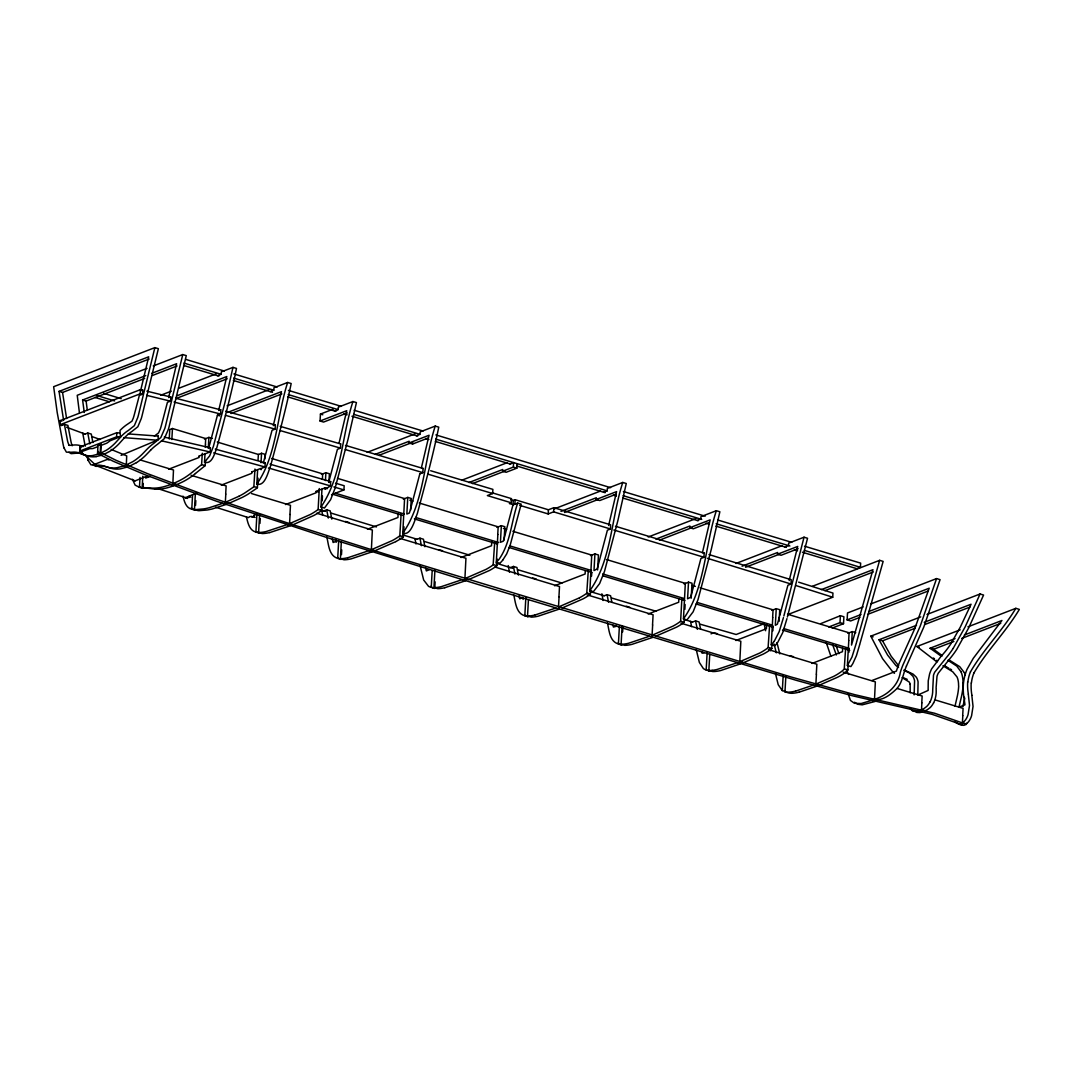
<?xml version="1.0" encoding="UTF-8"?>
<svg xmlns="http://www.w3.org/2000/svg" width="1073" height="1073" viewBox="0 0 1073 1073"><rect width="100%" height="100%" fill="white"/><g stroke="black" fill="none" stroke-linecap="round" stroke-linejoin="round"><path stroke-width="1.5" d="M61.617 425.337L60.061 424.734L60.289 420.576L140.402 389.66L142.36 390.116M82.956 453.53L79.442 452.471L80.555 445.751M81.937 452.632L79.764 451.049L80.006 446.891L116.823 432.687L119.264 432.956M97.536 453.436L100.205 452.404L115.938 460.25L147.537 473.649L210.898 497.336L290.287 523.879L385.623 554.178L791.177 677.023L854.873 694.7L934.704 713.277L966.438 724.342L963.755 725.375L932.035 714.31L852.203 695.72L796.461 680.376L478.357 584.57L327.332 537.68L216.169 501.104L144.868 474.682L113.269 461.269L97.536 453.436L97.992 445.121L101.17 444.37L100.808 453.101L104.322 454.161L109.741 451.357A57.794 32.217 -73.2 0 0 118.795 444.021L124.133 438.133A47.507 26.476 -73.2 0 1 131.979 431.4L137.854 426.746L141.247 418.631A77.685 43.296 -73.2 0 0 141.918 416.27L158.375 348.685L154.861 347.625L53.65 386.696L57.204 412.542L63.106 444.276A60.236 33.571 -73.2 0 0 63.951 447.857M63.964 447.843L66.419 452.176L71.757 452.243A47.507 26.476 -73.2 0 1 79.201 452.98L83.573 454.831A58.371 32.539 -73.2 0 0 92.68 455.556L98.032 454.174L98.193 451.411M100.205 452.404L100.661 444.088M79.764 451.049L116.595 436.845L116.823 432.687M136.459 462.637L129.82 466.031L126.319 464.971L126.708 455.877L111.149 449.439M60.061 424.734L140.174 393.818L140.402 389.66M143.245 483.44L142.964 488.363L139.463 487.303L140.013 477.445M154.941 489.127L142.159 487.531L142.803 476.224M145.767 476.761L145.687 478.062L150.26 476.291M158.281 435.504L158.039 439.836L121.101 455.368M169.252 438.991L169.789 429.549L172.458 428.516L205.721 438.562L205.412 444.115M171.841 439.528L172.458 428.516M195.447 473.555A104.953 58.505 -73.2 0 1 182.584 481.911L179.54 483.346A161.956 90.28 -73.2 0 1 176.361 484.714L172.847 483.655L173.491 470.001L140.214 459.955M189.505 496.088L188.969 497.564A26.463 14.754 -73.2 0 1 188.54 496.45L185.227 497.738L187.574 498.435M191.142 508.012L195.273 510.252L191.772 509.192L192.577 494.747M194.468 509.554L194.575 509.554A78.195 43.591 -73.2 0 0 195.997 509.581L203.521 508.937A148.517 82.782 -73.2 0 0 209.208 507.757L222.554 503.398L226.068 504.458L212.722 508.817A148.517 82.782 -73.2 0 1 207.035 510.01L199.498 510.641A78.195 43.591 -73.2 0 1 198.076 510.614L194.468 509.554L195.353 493.607M195.541 505.437L195.809 500.622M199.149 456.159L199.082 457.46L168.568 469.236M172.847 483.655A161.956 90.28 -73.2 0 0 176.039 482.287L179.07 480.838A104.953 58.505 -73.2 0 0 191.933 472.496L201.603 464.622L202.301 453.262M217.524 375.711L221.186 374.289L221.32 371.862L232.975 367.368L236.489 368.428C231.057 395.065 223.935 421.313 216.853 447.562C214.707 453.047 212.119 464.864 204.527 462.195L204.983 453.973M205.345 447.401L205.533 444.115M195.434 473.501L205.184 465.628L205.453 460.786M208.283 448.393L208.9 437.382L212.414 438.441M210.402 447.575L210.16 451.907L199.028 456.065M225.679 494.116L226.135 485.895L191.101 475.312M258.016 478.075L257.359 487.732A78.195 43.591 -73.2 0 1 255.884 488.886L248.091 494.157A148.517 82.782 -73.2 0 1 242.283 497.403L228.844 503.385L225.33 502.325L225.799 494.116M251.793 472.04L251.712 473.354L221.212 485.13M238.783 496.343A148.517 82.782 -73.2 0 0 244.577 493.111L252.37 487.826A78.195 43.591 -73.2 0 0 253.858 486.673L254.958 469.049M253.845 515.509L253.764 516.81C251.297 518.447 251.538 514.651 248.426 517.602L215.673 507.221M258.057 459.995L258.365 454.456L217.269 442.049M270.168 391.591L273.83 390.183L273.964 387.755L287.658 382.471L291.172 383.53C285.485 411.281 277.894 438.589 270.57 465.937C268.102 471.852 265.111 486.726 256.823 484.084L257.641 469.639M256.192 531.631L259.425 533.133L255.911 532.074L256.903 514.262M260.685 468.606L261.101 469.692A26.463 14.754 -73.2 0 0 261.651 468.244L264.964 466.956L265.205 462.637M261.021 462.718L261.544 453.275L265.058 454.335L264.79 459.056M269.739 532.516A87.865 48.982 -73.2 0 1 262.107 533.549L258.606 532.423L259.599 514.732M259.961 523.409L260.229 518.554M289.951 514.477L290.475 505.316L251.551 493.567M321.806 507.301L321.632 510.52A87.865 48.982 -73.2 0 1 313.772 515.509L293.077 524.71L289.562 523.651L290.086 514.477M316.133 491.474L316.052 492.775L285.552 504.551M347.276 412.917L323.577 422.065L320.062 421.005L320.451 414.071L333.22 409.135M289.562 523.651L310.271 514.53A87.865 48.982 -73.2 0 0 318.118 509.514L319.285 488.537M334.508 411.026L338.169 409.604L338.303 407.177L352.923 401.53L356.437 402.59L348.081 439.098L335.165 487.947L330.591 499.723L324.475 508.025L320.975 506.966L321.967 489.14M322.383 479.43L322.691 473.877L271.59 458.453M322.168 500.863L322.437 496.034M325.025 488.041L324.958 489.342L330.43 485.948L330.672 481.616L270.061 464.193M325.441 480.556L325.884 472.697L329.398 473.756L328.955 481.616M340.704 443.82L340.463 448.152L337.418 449.332L328.968 481.334M338.666 558.429L341.214 559.422L337.7 558.362L338.679 540.872M331.544 494.693L343.937 489.905L344.178 485.747L335.514 483.185M347.853 557.732L368.602 550.771L372.116 551.83L351.367 558.792A87.114 48.567 -73.2 0 1 344.004 559.784L340.409 558.671L341.335 541.959M341.482 554.647L341.751 549.886M395.749 541.65L374.893 550.757L371.379 549.698L372.358 530.035L316.75 513.243M398.123 514.168L397.935 517.494L367.435 529.271M371.379 549.698L392.249 540.591A87.114 48.567 -73.2 0 0 399.813 535.829L401.128 513.98M416.391 435.745L420.053 434.324L420.187 431.896L435.236 426.088L438.75 427.148C432.835 456.266 424.988 484.929 417.317 513.605C414.808 519.627 411.2 536.017 402.764 533.241L404.588 498.596L337.526 478.357M395.749 541.597A87.114 48.567 -73.2 0 0 403.327 536.889L403.985 526.736M427.953 438.106L412.582 444.034L409.068 442.975L409.162 441.244L375.349 454.295M410.624 510.131L411.281 498.476L407.767 497.416L406.841 514.061L409.363 513.042A68.739 38.32 -73.2 0 0 410.396 509.595L419.744 474.172M412.582 444.034L412.676 442.304M419.825 473.85L422.856 472.683L423.097 468.351M435.128 581.861L434.753 588.393L431.252 587.333L432.164 571.01M444.799 587.722A105.999 59.082 -73.2 0 1 440.547 588.487L440.466 588.487A67.197 37.461 -73.2 0 1 437.771 588.675L433.948 587.602L434.941 569.83M497.336 559.234L496.638 565.94A67.197 37.461 -73.2 0 1 493.848 567.885L493.754 567.952A105.999 59.082 -73.2 0 1 489.422 570.501L468.432 579.661L464.917 578.602L465.937 558.282L399.464 538.217M492.359 492.856L511.499 498.637L511.258 502.794L487.357 495.578L492.655 493.526L492.883 489.368L430.662 470.739M491.796 540.752L491.514 545.741L461.014 557.517M464.917 578.602L485.908 569.441A105.999 59.082 -73.2 0 0 490.254 566.893L490.348 566.826A67.197 37.461 -73.2 0 0 493.137 564.894L494.72 542.013M497.738 534.475L498.167 526.843L419.275 503.036M502.794 560.052A29.467 16.417 -73.2 0 1 499.83 563.271L496.316 562.225L497.859 534.475M517.092 463.657L516.837 468.163L506.161 472.281L502.647 471.221L502.754 469.491L468.941 482.542M504.109 540.041L504.86 526.722L501.346 525.663L500.42 542.308L503.304 541.194A72.441 40.385 -73.2 0 0 504.176 538.257L512.961 504.9L517.696 503.076L521.196 504.136L510.131 545.325L506.671 553.923L502.781 560.052M502.647 471.221L513.323 467.104L513.578 462.597L509.97 463.992M511.258 502.794L509.38 503.519L513.028 504.632L513.256 500.461L515.147 499.736L548.41 509.782L553.829 507.69L610.604 524.804L610.416 529.029L607.398 530.196L597.809 566.598A76.089 42.41 -73.2 0 1 597.111 568.972L593.999 570.568L594.925 553.923L598.439 554.982L597.607 569.951M515.147 499.736L514.906 503.894L513.028 504.632M524.845 615.298L528.278 616.787L524.818 615.741L525.837 597.688M559.234 609.115L538.338 616.13A89.77 50.042 -73.2 0 1 531.296 617.123L527.527 616.009L528.426 599.767M519.667 505.329L548.182 513.94L548.41 509.782M548.182 513.94L553.601 511.848L553.829 507.69M558.939 596.762L559.516 586.542L494.881 567.027M559.073 596.762L558.496 606.996L579.514 597.822M585.281 570.662L585.107 574.001L554.593 585.764M579.514 597.768A89.77 50.042 -73.2 0 0 586.757 593.302L588.299 570.299M603.549 492.239L607.211 490.83L607.345 488.403L622.769 482.448L626.27 483.507L617.82 520.794L604.542 571.252L599.633 583.551L593.396 591.692L589.882 590.633L591.746 555.103L512.854 531.283M562.011 608.042L583.015 598.882A89.77 50.042 -73.2 0 0 590.257 594.362L590.727 590.861M591.545 576.228L591.719 572.982M615.741 494.358L599.74 500.541L596.239 499.481L596.333 497.738L560.978 511.392M619.953 644.377L621.911 645.021L618.41 643.961L619.416 625.921M652.813 637.375L631.957 644.363A105.758 58.948 -73.2 0 1 627.718 645.128L627.625 645.128A64.769 36.106 -73.2 0 1 624.607 645.316L621.106 644.243L622.099 626.391M622.648 631.903L622.917 626.981M652.532 625.009L653.095 614.789L587.132 594.871M652.652 625.023L652.076 635.243L673.053 626.096A105.758 58.948 -73.2 0 0 677.398 623.547L677.492 623.467A64.769 36.106 -73.2 0 0 680.617 621.28L684.118 622.34L684.306 619.094M678.874 598.922L678.686 602.248L648.172 614.024M680.617 621.28L681.891 598.546M697.128 520.499L700.803 519.077L700.937 516.649L716.348 510.708L719.862 511.767L711.359 549.054L698.04 599.539L693.131 611.825L686.975 619.912L683.461 618.853L685.325 583.35L606.446 559.529M684.856 609.343L685.124 604.475M709.307 522.618L693.319 528.788L689.818 527.728L689.912 525.998L655.885 539.129M691.186 598.211L692.018 583.229L688.517 582.17L687.578 598.814L690.61 597.272A76.438 42.612 -73.2 0 0 691.307 594.885L700.924 558.47L703.942 557.303L704.183 552.971M707.724 670.169A26.074 14.539 -73.2 0 0 709.521 670.974L706.168 669.968L707.161 652.236M712.123 670.357A101.238 56.44 -73.2 0 0 717.193 669.445L737.044 662.779L740.544 663.838L720.707 670.518A101.238 56.44 -73.2 0 1 715.624 671.416L715.222 671.443A58.21 32.445 -73.2 0 1 712.62 671.51L708.851 670.437L709.749 654.356M771.608 648.749A58.21 32.445 -73.2 0 1 768.898 650.734L768.469 651.016A101.238 56.44 -73.2 0 1 763.279 654.087L743.321 662.765L739.807 661.706L740.826 641.278L680.966 623.198M766.699 623.735L766.417 628.738L735.904 640.514M739.807 661.706L759.764 653.041A101.238 56.44 -73.2 0 0 764.969 649.956L765.384 649.675A58.21 32.445 -73.2 0 0 768.094 647.69L769.623 624.969M772.64 617.471L773.056 609.84L700.079 587.803M786.952 618.652L782.713 632.654L777.898 642.083A26.074 14.539 -73.2 0 1 774.894 645.745L771.232 644.86L772.761 617.471M771.608 648.749L772.144 643.706M772.868 630.844L773.137 626.028M798.111 548.692L781.064 555.278L777.549 554.218L777.643 552.474L742.073 566.209M779.105 621.361L779.749 609.719L776.248 608.659L775.31 625.304L777.375 624.178A80.837 45.066 -73.2 0 0 778.059 621.79L779.387 616.868M784.537 690.543L785.838 691.683L782.324 690.623L783.169 675.561M799.13 692.112A84.271 46.971 -73.2 0 1 791.525 693.319L791.458 693.252A39.004 21.742 -73.2 0 1 788.722 692.957L784.98 691.83L785.879 675.735M816.312 674.166L816.861 664.227L768.442 649.608M845.202 673.375L844.88 672.838A84.271 46.971 -73.2 0 1 836.98 677.492L819.383 685.164L815.882 684.105L816.432 674.166M787.555 614.668L832.728 597.232L832.956 593.074L798.647 582.17M828.732 626.994L839.998 622.648L840.387 615.701L843.901 616.76L843.512 623.695L832.246 628.054M842.64 648.36L842.453 651.687L811.939 663.463M859.916 617.364L850.621 620.959L847.12 619.899L847.509 612.965L863.135 606.929M815.882 684.105L833.466 676.5A84.271 46.971 -73.2 0 0 841.272 671.698A39.004 21.742 -73.2 0 0 844.236 669.123L845.658 647.931M848.676 640.42L849.092 632.788L787.73 614.266M859.714 644.551L856.428 655.63L852.834 663.61L850.902 666.574L847.388 665.515L848.797 640.42M844.853 672.65L844.773 672.704A39.004 21.742 -73.2 0 0 847.737 670.182L848.26 665.099M848.984 652.21L849.172 648.991M855.785 632.668L852.284 631.608L851.533 645.074L872.953 569.696L821.422 589.587M802.363 552.219L856.858 568.677L860.412 567.309L860.653 563.137L804.549 546.211M906.43 666.011A45.509 25.363 -73.2 0 0 903.828 673.428C902.219 678.901 900.649 684.722 896.532 688.92C890.724 694.432 882.623 701.098 874.508 699.301L875.353 681.878L843.204 672.181M921.761 702.882L922.15 696.015L897.269 688.504M933.577 702.788A12.983 7.229 -73.2 0 1 930.05 707.697L927.528 709.588A26.892 14.982 -73.2 0 1 926.67 710.085A25.363 14.137 -73.2 0 1 925.261 710.728L921.506 709.763L921.881 702.882M962.682 715.678L963.085 708.368L935.441 700.025M966.827 723.256L965.915 723.832L962.414 722.773L962.803 715.678M910.172 692.782L910.145 684.292M917.804 694.794L918.086 681.878A18.161 10.126 -73.2 0 0 916.275 677.143L913.043 674.085L904.78 670.209M914.129 694.875L914.585 680.819A18.161 10.126 -73.2 0 0 912.761 676.084L909.528 673.026L903.962 670.437M150.569 450.231A60.598 33.773 -73.2 0 1 157.463 444.302L164.357 438.589L168.313 429.455A76.143 42.437 -73.2 0 0 169.011 427.041L186.273 355.619L182.759 354.559L165.497 425.981A76.143 42.437 -73.2 0 1 164.813 428.395L160.843 437.529L153.949 443.243A60.598 33.773 -73.2 0 0 147.068 449.171L142.092 454.348A66.137 36.858 -73.2 0 1 132.958 461.591L126.319 464.971M954.957 706.342L957.022 697.477A37.756 21.044 -73.2 0 0 958.685 686.184L958.591 685.526A20.655 11.508 -73.2 0 0 957.049 676.996L952.744 671.778L942.979 665.77M154.861 347.625L138.404 415.211A77.685 43.296 -73.2 0 1 137.733 417.571L134.34 425.686L128.478 430.353A47.507 26.476 -73.2 0 0 120.605 436.993M232.975 367.368L225.062 402.093L213.353 446.502L209.651 455.877L204.527 462.195M435.236 426.088C423.875 460.773 424.237 502.794 402.764 533.241M622.769 482.448C611.221 517.722 611.784 559.704 589.882 590.633M352.923 401.53C341.764 435.96 341.885 476.573 320.975 506.966M716.348 510.708C705.001 545.164 705.041 588.755 683.461 618.853M287.658 382.471C276.861 415.358 277.035 455.18 256.823 484.084M787.381 617.042L807.54 538.27L804.039 537.211L783.867 615.982M421.394 467.828L429.052 435.262L409.068 442.975M702.399 552.783L710.152 519.882L689.818 527.728M339.148 442.693L346.727 410.704L320.062 421.005M608.619 525.488L616.586 491.622L596.239 499.481M859.902 643.8L883.146 561.394L879.632 560.334L856.402 642.74M779.803 615.285L787.904 585.241L790.989 584.047L791.23 579.728L708.985 554.553M140.831 389.781L148.691 356.799L59.042 391.39L63.629 420.415M517.696 503.076C511.338 521.505 510.614 542.576 499.28 558.993A29.467 16.417 -73.2 0 1 496.316 562.212M783.451 617.592L779.199 631.595L774.384 641.024M856.2 643.492L851.975 657.052L847.388 665.515M177.005 395.749L226.779 376.543L218.691 410.449L220.81 409.631L220.569 413.963L217.443 415.171L210.067 443.069A52.188 29.092 -73.2 0 1 208.551 448.071M789.192 580.506L797.708 546.439L777.549 554.218M263.274 463.187L272.046 430.3L275.117 429.12L275.359 424.787L273.293 425.592L281.448 391.658L227.489 412.475M906.457 666.025L923.746 627.169L940.069 579.648L936.568 578.588L920.232 626.122L902.956 664.965A45.509 25.363 -73.2 0 0 900.314 672.369C898.262 685.835 887.036 695.438 874.508 699.301M936.099 687.806L936.997 676.339A10.77 6.009 -73.2 0 1 938.271 673.173L949.86 658.715A83.426 46.501 -73.2 0 0 956.727 649.433L968.718 627.839L983.579 595.046L980.078 593.986L965.204 626.78L953.2 648.36M970.475 671.832C983.498 649.353 1002.464 630.736 1015.836 608.337L1019.35 609.397C1005.978 631.796 987.012 650.412 973.989 672.892M940.954 656.596L945.085 651.74A74.6 41.579 -73.2 0 0 950.745 644.015L960.322 627.088L971.065 604.247L924.269 622.3M940.377 657.239L931.699 668.787A18.08 10.086 -73.2 0 0 929.567 674.099L928.239 680.832L928.132 689.456M120.632 437.073L115.28 442.948A57.794 32.217 -73.2 0 1 106.24 450.311L100.808 453.101M150.582 450.271L145.606 455.408A66.137 36.858 -73.2 0 1 136.459 462.651M771.232 644.86L771.393 644.685A26.074 14.539 -73.2 0 0 774.384 641.037M201.603 464.622L205.184 465.628M403.327 536.835L399.921 535.695M154.351 436.148L158.549 432.915L160.32 429.039A52.443 29.239 -73.2 0 0 161.473 425.096L167.428 402.295L170.594 401.074L170.835 396.742L168.662 397.587L176.616 363.72L151.95 373.243M962.414 722.773L963.313 722.196A10.717 5.982 -73.2 0 0 968.047 714.672L969.523 705.35L968.302 694.231M238.783 496.343L225.33 502.325M655.59 636.302L676.567 627.155A105.758 58.948 -73.2 0 0 680.899 624.607L681.006 624.526A64.769 36.106 -73.2 0 0 684.118 622.34M59.042 391.39L62.556 392.45L149.107 359.053M147.068 368.334L77.229 395.293L79.389 412.542M153.278 365.947L182.759 354.559M84.271 412.448L82.594 400.001L145.794 375.617M82.594 400.001L86.095 401.061L144.681 378.461M152.379 375.483L177.045 365.973M140.59 390.72L142.789 389.861L142.548 394.193L139.342 395.427L134.393 414.339A52.859 29.467 -73.2 0 1 133.267 418.162L131.979 421.153L128.103 423.808A54.656 30.473 -73.2 0 0 120.002 430.461L120.417 436.657L110.05 440.802A50.297 28.032 -73.2 0 1 106.737 443.203L100.621 445.577M61.188 425.592L64.393 424.345L67.907 425.404L70.912 441.258A70.308 39.191 -73.2 0 0 71.301 443.001L72.146 445.778M160.588 395.307L171.385 391.135M179.097 388.158L216.116 373.873M175.851 398.606L227.181 378.796M84.619 434.243L87.771 433.023L91.285 434.082L92.895 442.559M79.442 452.471L89.797 448.608A50.297 28.032 -73.2 0 0 92.975 448.514L97.563 446.757M101.17 444.37L97.992 445.121M227.114 405.835L268.76 389.767M231.003 413.534L281.864 393.898M204.46 439.098L208.9 437.382M134.755 481.012L145.754 476.64L148.181 477.364M258.58 454.416L261.544 453.275M189.385 495.994L196.882 493.111M251.672 471.959L260.672 468.485M367.167 452.363L414.983 433.908M321.431 474.414L325.884 472.697M378.863 455.354L411.133 442.894M328.673 482.394L330.672 481.616M253.724 515.429L256.729 514.262M323.657 510.963L326.688 509.796L330.189 510.855L331.812 519.104M403.314 499.133L407.767 497.416M462.289 480.02L507.019 462.758M472.442 483.601L504.726 471.141M335.648 541.53L333.14 542.495A68.739 38.32 -73.2 0 1 332.456 539.679L332.335 539.156M416.928 539.33L419.945 538.177L423.446 539.236L424.908 546.734M496.893 527.38L501.346 525.663M554.325 508.87L600.598 491.005M564.492 512.451L598.305 499.401M429.24 569.776L426.343 570.903A72.441 40.385 -73.2 0 1 425.78 568.516L425.659 567.993M510.426 567.617L513.444 566.45L516.945 567.51L518.42 575.088M590.485 555.64L594.925 553.923M648.226 536.996L695.733 518.661M659.399 540.188L691.87 527.648M522.685 597.433L519.748 598.841A76.089 42.41 -73.2 0 1 519.292 596.896L519.064 595.837M604.059 595.85L607.077 594.683L610.591 595.743L611.851 602.208M735.971 563.473L781.935 545.741M804.039 537.211L788.668 543.139L788.534 545.567L784.859 546.975M684.064 583.886L688.517 582.17M745.587 567.268L779.602 554.137M616.398 626.283L613.407 627.061A76.438 42.612 -73.2 0 1 612.951 625.13M692.474 622.072L695.559 620.878L699.073 621.938L700.642 629.328M812.449 586.26L879.632 560.334M710.997 633.835L713.961 632.694L717.475 633.754M771.795 610.376L776.248 608.659M824.922 590.646L873.328 571.963M764.191 623.681L736.145 634.505L700.267 624.218M704.129 652.773L702.104 653.216A80.837 45.066 -73.2 0 1 701.769 651.78M840.387 615.701L820.818 623.614M870.941 603.911L936.568 578.588M847.12 619.899L861.056 614.521M868.795 611.53L929.191 588.219L914.92 628.295L899.496 662.484A52.818 29.44 -73.2 0 0 896.411 671.094L871.96 680.537M867.655 614.386L928.051 591.075M847.831 633.325L852.284 631.608M894.493 673.308A81.937 45.67 -73.2 0 1 892.642 671.752L882.569 658.674L870.807 636.155L920.755 616.868M927.005 614.467L980.078 593.986M898.517 667.486A76.089 42.41 -73.2 0 1 895.7 665.26L887.639 655.147L879.028 639.763L916.476 625.318M879.028 639.763L882.543 640.822L915.296 628.174M924.658 624.566L969.898 607.103M936.984 661.974L916.919 646.509L960.201 629.811M967.926 626.833L1015.836 608.337M941.531 656.408L930.063 648.226L955.05 638.583M964.426 634.961L1001.927 620.489L973.265 658.353L967.014 669.351A28.005 15.612 -73.2 0 0 963.487 683.058L963.38 683.997A45.12 25.148 -73.2 0 0 963.822 696.699M930.063 648.226L933.577 649.286L953.884 641.453M961.69 638.435L1000.747 623.359M918.18 694.875L928.172 690.422M555.72 608.056L534.823 615.07M649.299 636.316L628.456 643.304A105.758 58.948 -73.2 0 1 624.204 644.068A64.769 36.106 -73.2 0 1 621.106 644.256M921.506 709.763L921.747 709.669A25.363 14.137 -73.2 0 0 923.156 709.025A26.892 14.982 -73.2 0 0 924.014 708.529L926.535 706.624A12.983 7.229 -73.2 0 0 930.076 701.729M795.616 691.119L813.106 685.178L816.607 686.237L799.117 692.179M444.799 587.722L465.655 580.721L462.141 579.661L441.285 586.663A105.999 59.082 -73.2 0 1 437.046 587.427L436.952 587.427A67.197 37.461 -73.2 0 1 434.257 587.615L433.948 587.602M269.739 532.584L290.3 525.783L286.786 524.724L266.225 531.524A87.865 48.982 -73.2 0 1 258.593 532.49M96.194 456.588L101.546 455.234L98.032 454.174M712.123 670.343L711.721 670.384A58.21 32.445 -73.2 0 1 709.105 670.451L708.851 670.437M142.226 487.544L151.441 488.067A104.953 58.505 -73.2 0 0 163.901 486.699L166.905 485.814A161.956 90.28 -73.2 0 0 170.071 484.728L173.585 485.787A161.956 90.28 -73.2 0 1 170.419 486.874L167.415 487.759A104.953 58.505 -73.2 0 1 154.941 489.181M157.195 436.014L128.21 433.921M156.966 440.171L123.878 437.65M116.595 436.845L119.023 437.113M139.463 487.303L135.144 485.13L132.395 479.242M142.964 488.363L138.98 486.538M164.236 437.113L210.12 447.763M161.5 440.829L209.892 451.934M524.777 615.728C516.073 613.461 515.469 602.127 513.752 594.777M337.7 558.362C328.807 555.707 328.66 544.346 326.796 536.889M618.41 643.961C609.558 641.533 609.223 630.334 607.425 622.997M140.174 393.818L142.132 394.274M146.88 391.176L170.486 396.956M146.652 395.333L170.258 401.114M191.772 509.192C185.884 507.931 184.194 501.212 183.04 496.169M255.911 532.074C249.285 530.384 247.769 522.564 246.441 516.851M175.757 398.271L220.569 409.819M174.054 402.067L220.327 413.977M784.98 691.83L785.221 691.884A39.004 21.742 -73.2 0 0 787.958 692.192L788.025 692.192A84.271 46.971 -73.2 0 0 795.616 691.052M215.297 449.118L265.044 462.771M213.621 452.9L264.816 466.943M225.692 411.187L275.211 424.935M225.464 415.345L274.983 429.093M268.424 467.962L330.35 485.895M280.214 426.357L340.61 443.94M279.973 430.514L340.382 448.098M692.541 621.964L683.93 619.456M333.891 486.941L343.937 489.905M345.533 445.402L423.017 468.458M345.305 449.56L422.789 472.616M655.858 611.181L611.744 598.037M427.684 474.078L492.655 493.526M589.761 591.424L604.112 595.743M109.111 459.995L107.313 459.418L93.284 464.824L95.631 465.534M185.817 359.415L224.297 371.03M233.914 373.941L277.183 387.004M288.409 390.384L341.308 406.359M354.13 410.235L423.057 431.038M435.879 434.914L610.591 487.652M623.413 491.528L705.162 516.207M717.985 520.07L791.726 542.334M183.979 363.09L220.85 374.222M233.673 378.098L273.749 390.196M288.181 394.556L337.861 409.551M353.889 414.393L419.61 434.23M435.638 439.072L607.157 490.844M623.185 495.686L701.729 519.399M716.16 523.758L789.889 546.009M804.321 550.369L860.412 567.309M183.631 365.437L218.892 376.087M233.324 380.432L272.502 392.302M287.819 396.889L335.916 411.402M343.923 413.829L347.129 414.795M351.944 416.244L417.665 436.081M425.673 438.508L428.878 439.474M435.289 441.405L510.627 464.153M517.038 466.084L605.199 492.708M613.22 495.122L616.425 496.088M622.836 498.033L698.174 520.767M706.182 523.195L709.387 524.161M715.798 526.092L786.335 547.391M794.342 549.805L797.547 550.771M513.323 467.104L516.837 468.163M320.451 414.071L322.799 414.768M615.473 526.28L704.129 553.078M553.601 511.848L610.363 528.962M613.877 530.022L703.888 557.236M510.828 499.736L513.256 500.461M217.443 415.171L219.791 415.868M103.612 393.348L121.236 398.673M96.959 395.575L114.596 400.9M95.001 397.439L109.433 401.785M839.998 622.648L843.512 623.695M916.919 646.509L919.266 647.22M870.807 636.155L873.14 636.852M409.806 500.179L412.971 501.131M503.398 528.426L506.55 529.378M692.152 585.415L695.317 586.368M327.439 488.644L325.012 487.907L316.012 491.38L318.44 492.118M335.433 493.231L404.266 514.007M415.466 517.401L498.69 542.522M509.89 545.902L591.518 570.541M602.731 573.934L684.346 598.573M697.155 602.436L772.386 625.143M783.585 628.523L849.212 648.333M332.764 494.264L403.193 515.523M414.393 518.903L497.617 544.038M508.83 547.418L592.055 572.539M603.254 575.919L684.882 600.572M696.082 603.951L772.909 627.142M782.512 630.039L849.736 650.332M253.966 486.579L257.48 487.638M318.118 509.46L321.632 510.52M469.853 555.237L424.573 541.53M496.155 563.191L512.76 568.328M518.085 569.803L561.957 583.055M844.491 668.868L847.992 669.928M493.459 564.639L496.973 565.699M768.362 647.462L771.876 648.521M587.025 593.047L590.539 594.107M345.479 521.451L348.993 522.511M439.058 549.711L442.572 550.771M532.651 577.958L536.151 579.018M626.23 606.205L629.73 607.264M789.996 655.643L793.51 656.703M80.703 445.805L83.05 446.516M188.54 496.45L190.873 497.161M251.592 516.381L255.106 517.441M707.389 558.295L790.935 583.994M402.697 534.891L416.981 539.223M376.449 526.91L331.302 513.162M321.015 510.024L325.481 511.378M706.168 669.968L706.021 669.914A26.074 14.539 -73.2 0 1 703.298 668.466L699.355 662.417L696.27 649.795M795.737 585.496L832.728 597.232M107.179 467.023L111.27 468.324A66.942 37.314 -73.2 0 0 120.498 468.834L127.043 467.104L123.543 466.044L116.997 467.734A66.942 37.314 -73.2 0 1 107.756 467.278L103.665 465.964A60.598 33.773 -73.2 0 0 97.174 465.159L90.923 464.824L88.093 460.29M187.091 498.14L158.844 488.926M135.037 480.825L97.925 466.312M100.044 439.474L91.956 436.563M84.968 434.029L66.606 427.242M69.141 445.402L72.884 445.121A54.656 30.473 -73.2 0 1 80.582 445.684M60.289 420.576L61.858 421.179M907.195 679.343L905.639 678.673M83.493 454.456L87.087 455.891A58.371 32.539 -73.2 0 0 96.194 456.615M902.125 677.613L909.18 681.985A10.77 6.009 -73.2 0 1 910.145 684.292M905.089 678.444L903.412 677.68M619.698 644.256L618.035 643.183M947.875 660.271L956.781 666.092L960.925 671.711M950.195 668.989L951.55 669.78M948.022 667.728L948.76 668.157M949.149 660.016L959.731 666.668L964.426 672.771M946.493 666.829L947.271 667.285M431.829 587.239L430.649 586.368M944.884 665.85L945.702 666.346M95.577 465.065L84.526 454.576M338.424 558.282L337.298 557.437M942.322 655.657L933.577 649.286M782.244 690.569L778.22 684.708L775.403 673.308M936.581 660.324L937.601 661.048M80.006 446.891L81.079 447.682M933.389 657.99L934.476 658.809M68.994 445.308L67.787 441.942A70.308 39.191 -73.2 0 1 67.398 440.198L64.393 424.345M898.651 665.756L891.14 656.207L882.543 640.822M93.431 465.078L95.792 466.339L100.674 466.219A60.598 33.773 -73.2 0 1 107.193 466.983M854.524 702.252L857.689 704.264L862.209 704.84L875.233 701.434L871.732 700.374L861.176 703.526L854.443 703.284L850.433 700.441L848.18 693.815M959.463 723.725C968.154 727.118 956.392 724.329 955.305 721.686M914.639 710.849L916.785 712.445L919.749 712.593A26.892 14.982 -73.2 0 0 921.036 712.311A25.363 14.137 -73.2 0 0 921.989 711.989L918.475 710.93A25.363 14.137 -73.2 0 1 917.536 711.251A26.892 14.982 -73.2 0 1 916.235 711.533L912.788 711.198L910.467 708.743M68.927 452.296L71.126 453.651L75.258 453.302A47.507 26.476 -73.2 0 1 82.715 454.04M848.703 674.434L846.436 670.384M836.35 654.959L832.541 644.484M838.952 653.685L836.055 645.544M830.945 656.381L826.277 642.62M774.102 644.055L776.302 652.827M769.864 648.414L770.468 650.761M776.986 642.633L779.803 653.886M765.612 630.736L764.378 625.063M616.465 626.189L616.237 625.116M697.356 629.328L695.559 620.878M691.616 626.645L690.529 621.415M335.608 539.129L335.956 540.738A68.739 38.32 -73.2 0 0 336.305 542.2M608.565 602.248L607.077 594.683M514.919 574.028L513.444 566.45M421.407 545.674L419.945 538.177M328.298 518.044L326.688 509.796M603.12 600.491L601.859 593.798M322.651 515.268L321.672 510.037M509.474 572.271L508.226 565.565M415.962 543.931L414.969 538.659M87.771 433.023L89.824 443.914M420.106 565.686L423.674 580.037L428.516 586.301A29.467 16.417 -73.2 0 0 431.239 587.32M82.688 432.888L85.196 446.22M66.593 418.55L62.556 392.45M971.816 695.291L973.037 706.41L971.588 715.731A10.717 5.982 -73.2 0 1 966.84 723.376M963.769 696.739L964.627 702.265A38.4 21.406 -73.2 0 1 964.949 704.827L959.034 707.107A35.65 19.877 -73.2 0 1 959.557 704.653L960.885 699.06A48.151 26.838 -73.2 0 0 963.272 683.139M87.289 410.02L86.095 401.061M936.139 688.772L936.192 691.039A15.827 8.825 -73.2 0 1 933.684 702.882M79.858 446.019A54.656 30.473 -73.2 0 1 83.198 446.489M88.08 460.304A56.628 31.56 -73.2 0 1 87.101 456.24M347.867 557.665A87.114 48.567 -73.2 0 1 340.49 558.725M434.753 588.38A29.467 16.417 -73.2 0 1 432.271 587.508M523.141 599.431A76.089 42.41 -73.2 0 1 522.806 597.956M534.837 615.017A89.77 50.042 -73.2 0 1 527.782 616.063M904.794 670.209A76.089 42.41 -73.2 0 1 904.244 669.914M930.17 701.822A15.827 8.825 -73.2 0 0 932.719 689.966L933.483 675.279A10.77 6.009 -73.2 0 1 934.771 672.114L946.346 657.655A83.426 46.501 -73.2 0 0 953.213 648.374M971.897 695.224A40.787 22.734 -73.2 0 1 971.186 683.085M971.4 683.005A20.655 11.508 -73.2 0 1 973.962 672.878M962.87 706.584A35.65 19.877 -73.2 0 1 963.058 705.712L964.399 700.119A48.151 26.838 -73.2 0 0 964.801 698.094M964.453 672.731A28.005 15.612 -73.2 0 1 965.365 675.199M968.383 694.164A40.787 22.734 -73.2 0 1 967.672 682.026M967.886 681.945A20.655 11.508 -73.2 0 1 970.461 671.819M960.952 671.671A28.005 15.612 -73.2 0 1 963.044 683.233"/></g></svg>
